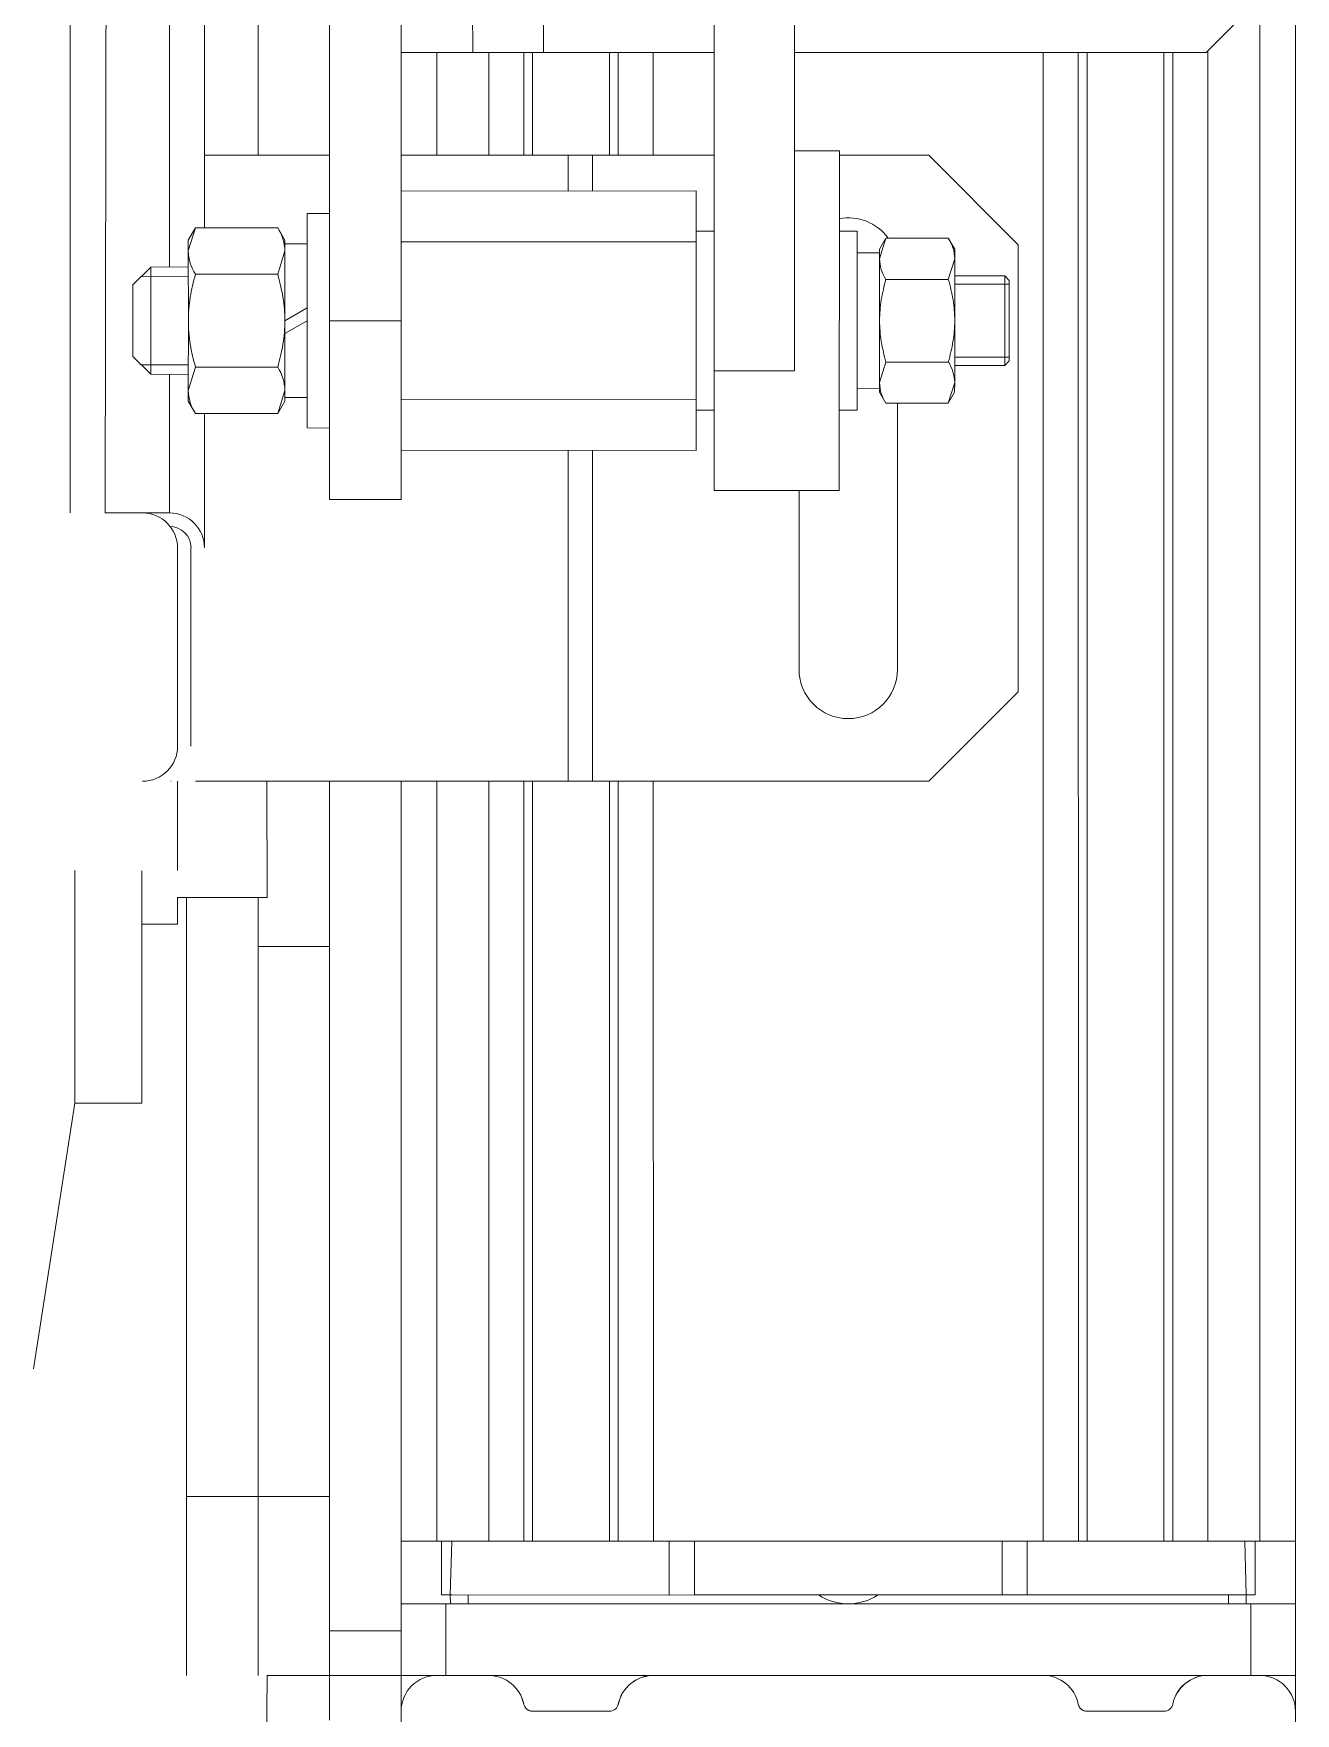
# Model space of a CAD drawing. Header units: millimetres. Extents: x 2179 to 48742, y 3478 to 161002.
# Drawn here: x 34715.4 to 34856.5, y 146654.1 to 146842 of the extents above; entities that cross this region are included whole.
import ezdxf

# ---------------------------------------------------------------- set-up
doc = ezdxf.new("R2010")
doc.units = ezdxf.units.MM
doc.layers.add('0-1', color=7, linetype='Continuous', lineweight=9)
doc.layers.add('2966-1_navrh dispozice stroju-HK_02_dwg-1', color=7, linetype='Continuous', lineweight=9, true_color=0x919191)

# ---------------------------------------------------------------- blocks, each defined once
blk = doc.blocks.new('2966-1_navrh dispozice stroju-HK_02_dwg-876232-1NP _ stroje')
at = {"layer": '0-1'}
for p, q in [((-64516.14, 60190.07), (-64307.87, 60064.88)), ((-64284.4, 60134.77), (-64349.91, 60174.16)), ((-64275.7, 60168.05), (-64278.84, 60162.82)), ((-64268.7, 60163.84), (-64271.85, 60158.61)), ((-64286.18, 60157.43), (-64287.47, 60155.29)), ((-64324.74, 60136.76), (-64314.91, 60153.12)), ((-64270.72, 60150.47), (-64245.21, 60135.14)), ((-64274.44, 60147.46), (-64273.16, 60149.6)), ((-64308.56, 60141.36), (-64318.42, 60147.29)), ((-64311.08, 60137.17), (-64320.94, 60143.09)), ((-64310.58, 60138), (-64320.44, 60143.93)), ((-64297.77, 60142.81), (-64298.8, 60141.1)), ((-64316.02, 60128.95), (-64325.88, 60134.88)), ((-64315.52, 60129.79), (-64325.37, 60135.72)), ((-64250.88, 60125.71), (-64268.02, 60136.02)), ((-64313.46, 60133.21), (-64310.03, 60131.15)), ((-64318.04, 60125.59), (-64327.9, 60131.52)), ((-64299.66, 60103.11), (-64282.66, 60131.4)), ((-64281.66, 60130.79), (-64280.63, 60132.51)), ((-64328.82, 60129.98), (-64332.95, 60123.12)), ((-64321.03, 60120.62), (-64330.88, 60126.55)), ((-64128.44, 60111.03), (-64135.3, 60115.16)), ((-64137.44, 60113.53), (-64136.59, 60113.01)), ((-64327.21, 60110.34), (-64334.42, 60098.34)), ((-64351.03, 60108.32), (-64327.47, 60094.16)), ((-64353.04, 60104.97), (-64325.72, 60088.55)), ((-64320.01, 60103.09), (-64321.3, 60100.95)), ((-64253.47, 60097.15), (-64252.07, 60099.47)), ((-64134.45, 60093.28), (-64130.01, 60100.67)), ((-64312.64, 60098.66), (-64312.69, 60095.78)), ((-64149.03, 60094.26), (-64154.17, 60097.35)), ((-64306.56, 60092.09), (-64305.27, 60094.23)), ((-64150.48, 60091.84), (-64155.63, 60094.93)), ((-64326.43, 60085.28), (-64323.72, 60089.8)), ((-64317.99, 60080.21), (-64315.27, 60084.73)), ((-64309.66, 60083.45), (-64296.79, 60075.72)), ((-64190.24, 60037.34), (-64263.09, 60081.13)), ((-64278.55, 60063), (-64297.56, 60074.43)), ((-64168.2, 60062.37), (-64173.34, 60065.46)), ((-64198.65, 60033.06), (-64251.36, 60064.74)), ((-64169.65, 60059.94), (-64174.8, 60063.04)), ((-64275.97, 60059.7), (-64267.4, 60054.55)), ((-64276.36, 60059.08), (-64276.35, 60059.07)), ((-64166.39, 60040.14), (-64161.95, 60047.53)), ((-64181.24, 60040.68), (-64180.38, 60040.16)), ((-64185.79, 60025.33), (-64181.67, 60032.19)), ((-64227.94, 60012.05), (-64251.04, 60031.3)), ((-64189.75, 60009.04), (-64206.89, 60019.35))]:
    blk.add_line(p, q, dxfattribs=at)
at = {"layer": '0-1', "flags": 128}
for points in [[(-64132.72, 60119.44), (-64138.72, 60123.05), (-64290, 60213.98), (-64298.57, 60219.13)], [(-64310.28, 60160.83), (-64286.58, 60200.26), (-64290, 60213.98)], [(-64288.63, 60208.49), (-64140.78, 60119.62), (-64138.72, 60123.05)], [(-64286.65, 60200.53), (-64143.77, 60114.65), (-64140.78, 60119.62)], [(-64288.49, 60197.07), (-64145.79, 60111.29), (-64143.77, 60114.65)], [(-64289, 60196.23), (-64146.3, 60110.45), (-64145.79, 60111.29)], [(-64293.94, 60188.02), (-64151.23, 60102.24), (-64150.73, 60103.08)], [(-64293.43, 60188.86), (-64150.73, 60103.08), (-64146.3, 60110.45)], [(-64295.95, 60184.66), (-64153.25, 60098.88), (-64151.23, 60102.24)], [(-64300.85, 60155.16), (-64298.27, 60159.45), (-64265.71, 60139.87), (-64272.92, 60127.87), (-64284.4, 60134.77), (-64279.76, 60142.49), (-64341.88, 60179.83)], [(-64283.78, 60118.53), (-64252.07, 60099.47), (-64232.7, 60131.7), (-64236.12, 60145.42), (-64278.97, 60171.18), (-64292.69, 60167.76), (-64297.84, 60159.19)], [(-64271.06, 60158.14), (-64268.17, 60162.94), (-64276.74, 60168.09), (-64279.63, 60163.29)], [(-64268.17, 60162.94), (-64268.34, 60163.63), (-64276.06, 60168.26), (-64276.74, 60168.09)], [(-64285.61, 60157.09), (-64287.22, 60158.89), (-64283.63, 60164.86), (-64282.2, 60164.84), (-64281.28, 60164.29), (-64279.67, 60162.48), (-64283.26, 60156.51)], [(-64281.28, 60164.29), (-64275.34, 60160.72), (-64269.4, 60157.15), (-64267.79, 60155.34), (-64271.39, 60149.37), (-64272.81, 60149.4), (-64273.73, 60149.95), (-64275.34, 60151.75), (-64271.75, 60157.72)], [(-64273.73, 60149.95), (-64279.67, 60153.52), (-64285.61, 60157.09), (-64286.53, 60157.64), (-64287.22, 60158.89)], [(-64290.56, 60154.81), (-64289.53, 60156.53), (-64272.39, 60146.22), (-64273.42, 60144.51)], [(-64269.4, 60157.15), (-64268.49, 60156.59), (-64267.79, 60155.34)], [(-64311.35, 60100.81), (-64294.21, 60090.5), (-64290.09, 60097.36), (-64307.23, 60107.66), (-64311.35, 60100.81), (-64384.21, 60144.6), (-64380.08, 60151.45), (-64307.23, 60107.66)], [(-64305.06, 60147.19), (-64312.07, 60135.53), (-64308.64, 60133.47)], [(-64297.8, 60140.5), (-64302.66, 60143.42), (-64319.66, 60115.13)], [(-64333.11, 60132.55), (-64328.82, 60129.98), (-64324.74, 60136.76), (-64331.92, 60141.08)], [(-64314.8, 60112.21), (-64297.8, 60140.5), (-64282.66, 60131.4), (-64277.8, 60128.48), (-64294.81, 60100.19)], [(-64312.07, 60135.53), (-64313.46, 60133.21), (-64323.09, 60117.19)], [(-64141.04, 60119.19), (-64135.9, 60116.1), (-64136.5, 60115.09), (-64149.03, 60094.26), (-64150.48, 60091.84), (-64168.2, 60062.37), (-64169.65, 60059.94), (-64182.18, 60039.11), (-64182.78, 60038.11), (-64187.92, 60041.2)], [(-64117.48, 60110.28), (-64122.44, 60113.26), (-64125.87, 60115.32), (-64132.72, 60119.44), (-64135.3, 60115.16), (-64181.67, 60038.02), (-64174.81, 60033.9)], [(-64141.65, 60118.19), (-64136.41, 60115.24), (-64135.56, 60114.73)], [(-64285.18, 60116.21), (-64253.47, 60097.15), (-64274.94, 60061.42)], [(-64315.44, 60082.37), (-64302.15, 60074.38), (-64303.7, 60071.81), (-64305.85, 60068.23), (-64361.52, 60101.79), (-64364.26, 60101.11), (-64372.83, 60106.26), (-64373.52, 60109), (-64382.99, 60114.59)], [(-64184.24, 60033.73), (-64177.38, 60029.61), (-64175.33, 60033.04), (-64172.34, 60038), (-64162.85, 60053.79), (-64140.4, 60091.14), (-64130.91, 60106.93), (-64127.93, 60111.89), (-64125.87, 60115.32)], [(-64301.07, 60094.62), (-64302.36, 60092.48), (-64322.93, 60104.85), (-64321.64, 60106.99)], [(-64248.57, 60105.3), (-64175.71, 60061.51), (-64153.25, 60098.88)], [(-64327.99, 60093.31), (-64327.21, 60091.9), (-64326.18, 60091.28), (-64327.99, 60093.31), (-64323.25, 60101.19), (-64321.64, 60101.16), (-64320.61, 60100.54), (-64313.93, 60096.52), (-64313.88, 60099.41)], [(-64251.09, 60101.1), (-64178.24, 60057.31), (-64177.73, 60058.15)], [(-64250.58, 60101.94), (-64177.73, 60058.15), (-64175.71, 60061.51)], [(-64323.53, 60090.63), (-64318.8, 60098.51), (-64320.61, 60100.54)], [(-64313.93, 60096.52), (-64307.25, 60092.51), (-64306.22, 60091.88), (-64305.44, 60090.48)], [(-64255.52, 60093.73), (-64182.67, 60049.94), (-64178.24, 60057.31)], [(-64307.25, 60092.51), (-64305.44, 60090.48), (-64310.17, 60082.6), (-64311.78, 60082.63), (-64312.81, 60083.25), (-64314.63, 60085.28), (-64309.89, 60093.16)], [(-64256.03, 60092.89), (-64183.17, 60049.1), (-64182.67, 60049.94)], [(-64314.35, 60084.17), (-64316.52, 60080.57), (-64326.8, 60086.76), (-64324.64, 60090.36)], [(-64312.81, 60083.25), (-64319.49, 60087.27), (-64326.18, 60091.28)], [(-64258.05, 60089.53), (-64185.19, 60045.74), (-64183.17, 60049.1)], [(-64316.52, 60080.57), (-64319.26, 60079.89), (-64326.12, 60084.01), (-64326.8, 60086.76)], [(-64261.03, 60084.56), (-64188.18, 60040.77), (-64185.19, 60045.74)], [(-64095.8, 59971.24), (-64099.41, 59965.24), (-64102.84, 59967.3), (-64107.81, 59970.29), (-64111.17, 59972.3), (-64112.01, 59972.81), (-64119.38, 59977.24), (-64120.22, 59977.75), (-64123.58, 59979.76), (-64160.94, 60002.23), (-64164.3, 60004.25), (-64165.14, 60004.75), (-64172.52, 60009.18), (-64173.36, 60009.69), (-64176.72, 60011.71), (-64181.69, 60014.69), (-64185.11, 60016.76), (-64181.51, 60022.76), (-64198.65, 60033.06), (-64202.77, 60026.2), (-64255.48, 60057.89), (-64251.36, 60064.74), (-64267.22, 60074.27)], [(-64270.82, 60068.27), (-64259.68, 60061.58), (-64260.2, 60060.72), (-64264.32, 60053.86), (-64206.89, 60019.35), (-64202.77, 60026.2), (-64185.63, 60015.9), (-64202.77, 60026.2), (-64260.2, 60060.72)], [(-64264.32, 60053.86), (-64264.83, 60053.01), (-64262.26, 60051.46), (-64264.32, 60048.03)], [(-64269.46, 60051.12), (-64247.18, 60037.73), (-64251.04, 60031.3), (-64273.33, 60044.7)], [(-64188.18, 60040.77), (-64190.24, 60037.34), (-64184.24, 60033.73), (-64181.67, 60038.02)], [(-64187.32, 60042.2), (-64182.27, 60038.96), (-64181.41, 60038.45)], [(-64173.96, 60027.55), (-64177.39, 60029.61), (-64181.51, 60022.76), (-64177.22, 60020.18)], [(-64153.22, 60015.08), (-64168.99, 60024.56), (-64173.96, 60027.55), (-64177.38, 60029.61)]]:
    blk.add_lwpolyline(points, dxfattribs=at)
for points in [[(-64349.51, 60114.41), (-64331.33, 60103.48)], [(-64298.33, 60073.15), (-64279.32, 60061.72)]]:
    blk.add_lwpolyline(points, close=True, dxfattribs=at)
at = {"layer": '0-1'}
for centre, radius, start, end in [((-64283.49, 60160.35), 4.52, 60.6539, 91.7096), ((-64286.62, 60153.61), 5.5, 95.0513, 159.4653), ((-64271.62, 60153.21), 4.52, 60.6539, 91.7096), ((-64283.4, 60161.02), 4.52, 240.6539, 271.7096), ((-64271.52, 60153.88), 4.52, 240.6539, 271.7096), ((-64248.05, 60130.42), 5.5, 238.9896, 58.9896), ((-64124.5, 60109.83), 4, 58.9896, 148.9896), ((-64127.49, 60104.86), 4, 148.9896, 227.4527), ((-64127.48, 60104.87), 4, 148.9896, 227.4527), ((-64323.1, 60096.11), 5.08, 60.6539, 91.7096), ((-64130.86, 60101.18), 1, 328.9896, 47.4527), ((-64309.74, 60088.08), 5.08, 60.6539, 91.7096), ((-64136.97, 60089.08), 4, 70.5266, 148.9896), ((-64136.97, 60089.09), 4, 70.5266, 80.1196), ((-64135.31, 60093.79), 1, 250.5266, 328.9896), ((-64135.3, 60093.8), 1, 250.5266, 328.9896), ((-64323.69, 60095.71), 5.08, 240.6539, 271.7096), ((-64310.33, 60087.68), 5.08, 240.6539, 271.7096), ((-64163.63, 60079.68), 6, 295.4323, 2.547), ((-64298.8, 60072.37), 3.91, 58.9896, 148.9896), ((-64298.8, 60072.37), 2.41, 58.9896, 148.9896), ((-64300.35, 60069.79), 3.91, 58.9896, 148.9896), ((-64300.35, 60069.79), 3.91, 58.9896, 148.9896), ((-64281.34, 60058.37), 3.91, 328.9896, 58.9896), ((-64281.34, 60058.37), 3.91, 328.9896, 58.9896), ((-64159.43, 60051.72), 4, 148.9896, 227.4527), ((-64159.42, 60051.73), 4, 148.9896, 227.4527), ((-64162.81, 60048.05), 1, 328.9896, 47.4527), ((-64168.91, 60035.94), 4, 70.5266, 148.9896), ((-64168.91, 60035.95), 4, 70.5266, 80.1196), ((-64167.24, 60040.66), 1, 250.5266, 328.9896), ((-64167.25, 60040.66), 1, 250.5266, 328.9896), ((-64171.9, 60030.98), 4, 148.9896, 238.9896)]:
    blk.add_arc(centre, radius, start, end, dxfattribs=at)
for points, knots in [([(-64275.34, 60160.72), (-64276.01, 60161.12), (-64277.42, 60161.81), (-64278.91, 60162.28), (-64279.67, 60162.48)], [0, 0, 0, 0, 0.498904, 1, 1, 1, 1]), ([(-64271.75, 60157.72), (-64272.28, 60158.29), (-64273.4, 60159.39), (-64274.67, 60160.31), (-64275.34, 60160.72)], [0, 0, 0, 0, 0.498472, 1, 1, 1, 1]), ([(-64283.26, 60156.51), (-64282.73, 60155.94), (-64281.61, 60154.84), (-64280.34, 60153.92), (-64279.67, 60153.52)], [0, 0, 0, 0, 0.501096, 1, 1, 1, 1]), ([(-64279.67, 60153.52), (-64279, 60153.11), (-64277.59, 60152.43), (-64276.1, 60151.95), (-64275.34, 60151.75)], [0, 0, 0, 0, 0.501528, 1, 1, 1, 1]), ([(-64313.93, 60096.52), (-64314.68, 60096.97), (-64316.27, 60097.75), (-64317.95, 60098.28), (-64318.8, 60098.51)], [0, 0, 0, 0, 0.498913, 1, 1, 1, 1]), ([(-64309.89, 60093.16), (-64310.49, 60093.8), (-64311.75, 60095.03), (-64313.17, 60096.07), (-64313.93, 60096.52)], [0, 0, 0, 0, 0.498414, 1, 1, 1, 1]), ([(-64323.53, 60090.63), (-64322.93, 60089.99), (-64321.67, 60088.75), (-64320.25, 60087.72), (-64319.49, 60087.27)], [0, 0, 0, 0, 0.501087, 1, 1, 1, 1]), ([(-64319.49, 60087.27), (-64318.74, 60086.81), (-64317.15, 60086.04), (-64315.47, 60085.5), (-64314.63, 60085.28)], [0, 0, 0, 0, 0.501586, 1, 1, 1, 1])]:
    blk.add_open_spline(points, degree=3, knots=knots, dxfattribs=at)

msp = doc.modelspace()

# ---------------------------------------------------------------- block references
at = {"layer": '2966-1_navrh dispozice stroju-HK_02_dwg-1', "rotation": 301.0103595051887}
msp.add_blockref('2966-1_navrh dispozice stroju-HK_02_dwg-876232-1NP _ stroje', (16370.46, 60726.75), dxfattribs=at)

doc.saveas('drawing.dxf')
